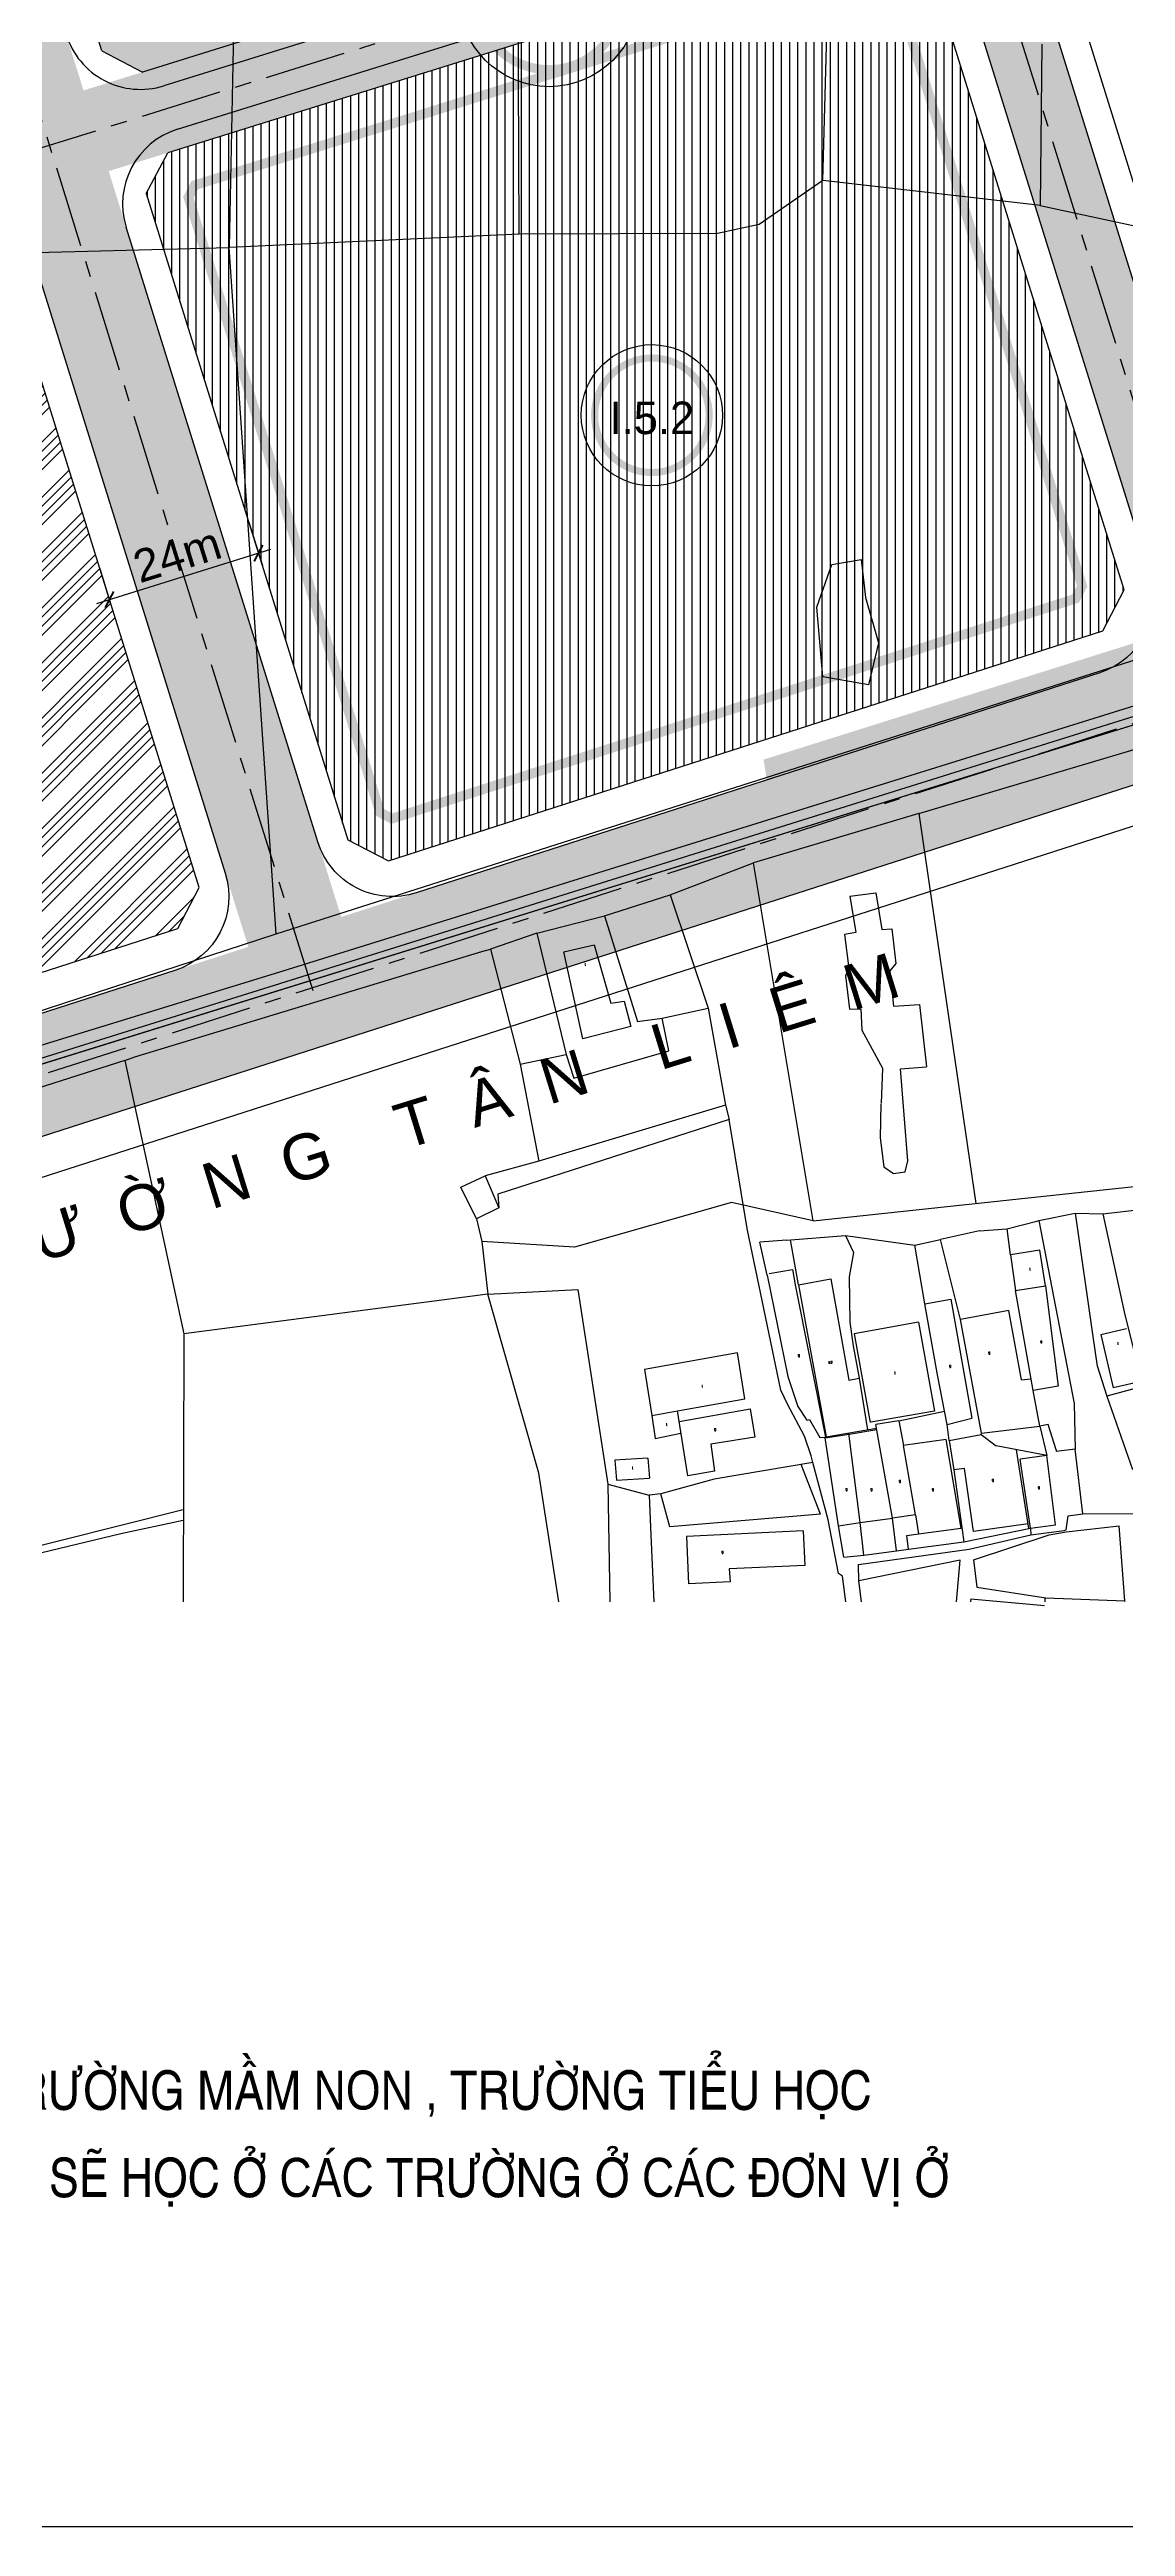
# Model space of a CAD drawing. Extents: x 597626 to 599942, y 1182063 to 1183198.
# Drawn here: x 598461.2 to 598626.6, y 1182062.6 to 1182443.5 of the extents above; entities that cross this region are included whole.
import ezdxf
from ezdxf.enums import TextEntityAlignment as Align

# ---------------------------------------------------------------- set-up
doc = ezdxf.new("R2010")
doc.units = 0
doc.header["$MEASUREMENT"] = 0
for name, pattern in [('CENTER', [2, 1.25, -0.25, 0.25, -0.25]), ('DASHED', [19.05, 12.7, -6.35]), ('DUONG', [3, 2, -1])]:
    doc.linetypes.add(name, pattern=pattern)
doc.layers.get('0').update_dxf_attribs({"linetype": 'CONTINUOUS'})
doc.layers.get('DEFPOINTS').update_dxf_attribs({"linetype": 'CONTINUOUS'})
for name, color, linetype in [('DIM', 1, 'CONTINUOUS'), ('DTEXT', 7, 'CONTINUOUS'), ('DUONG', 252, 'DASHED'), ('DUONGDUKIEN', 252, 'DUONG'), ('HIENTRANG', 8, 'CONTINUOUS'), ('KYHIEU', 7, 'CONTINUOUS'), ('NET-LENGOAI', 5, 'CONTINUOUS'), ('NET-LETRONG', 6, 'CONTINUOUS'), ('NET-TIM', 2, 'CENTER'), ('NETDUT', 7, 'DASHED'), ('RANH-QH', 1, 'CONTINUOUS'), ('S-CXNGOAI', 3, 'CONTINUOUS'), ('S-KYTHUAT', 2, 'CONTINUOUS'), ('S-THAPTANG', 2, 'CONTINUOUS')]:
    doc.layers.add(name, color=color, linetype=linetype)
doc.styles.add('TXT', font='txt.shx')
doc.styles.add('VHEL-R', font='VHELVEN.TTF')
doc.styles.add('VHELC-R', font='VHELVCN.TTF')
doc.styles.add('VNI-FRANKO', font='VFRANKO.TTF', dxfattribs={"height": 2})
doc.dimstyles.new('TL1000', dxfattribs={"dimtxt": 5, "dimasz": 2, "dimexe": 2, "dimexo": 0, "dimgap": 1, "dimtad": 1, "dimzin": 9, "dimtxsty": 'VHEL-R', "dimblk1": 'ARCHTICK', "dimblk2": 'ARCHTICK', "dimsah": 1, "dimcen": -0.09, "dimdle": 2, "dimclrd": 256, "dimclre": 256, "dimclrt": 256, "dimazin": 3, "dimtfac": 0.005, "dimtix": 1, "dimtmove": 0, "dimatfit": 3, "dimtolj": 1, "dimtzin": 0})

# ---------------------------------------------------------------- blocks, each defined once
blk = doc.blocks.new('_ARCHTICK')
at = {"color": 0, "linetype": 'BYBLOCK', "const_width": 0.15}
blk.add_lwpolyline([(-0.5, -0.5), (0.5, 0.5)], dxfattribs=at)
blk = doc.blocks.new('*D29')
at = {"linetype": 'BYBLOCK'}
for p, q in [((598319.53, 1182739.23), (598321.77, 1182745.27)), ((598319.2, 1182744.09), (598341.71, 1182735.76)), ((598338.29, 1182732.29), (598340.52, 1182738.33)), ((598685.02, 1182374.09), (598678.36, 1182371.94)), ((598680.26, 1182372.55), (598679.65, 1182374.46)), ((598680.26, 1182372.55), (598682.1, 1182366.84)), ((598686.86, 1182368.38), (598680.2, 1182366.23)), ((598682.1, 1182366.84), (598682.71, 1182364.94))]:
    blk.add_line(p, q, dxfattribs=at)
at = {"layer": 'DEFPOINTS', "color": 0, "linetype": 'BYBLOCK'}
for p in [(598319.53, 1182739.23), (598339.83, 1182736.46), (598338.29, 1182732.29), (598685.02, 1182374.09), (598686.86, 1182368.38), (598682.1, 1182366.84)]:
    blk.add_point(p, dxfattribs=at)
at = {"linetype": 'BYBLOCK', "xscale": 2, "yscale": 2, "zscale": 2}
for p, rotation in [((598321.07, 1182743.39), 159.704787947775), ((598339.83, 1182736.46), 339.7047879477749), ((598680.26, 1182372.55), 287.8487917154951), ((598682.1, 1182366.84), 107.8487917154951)]:
    blk.add_blockref('_ARCHTICK', p, dxfattribs=dict(at, rotation=rotation))
at = {"linetype": 'BYBLOCK', "attachment_point": 5, "style": 'VHEL-R'}
for s, insert, char_height, rotation in [('\\A1;20m', (598331.51, 1182742.79), 4, 339.7048), ('\\A1;6m', (598684.58, 1182370.79), 5, 287.8488)]:
    blk.add_mtext(s, dxfattribs=dict(at, insert=insert, char_height=char_height, rotation=rotation))
blk = doc.blocks.new('*D24')
at = {"linetype": 'BYBLOCK'}
for p, q in [((598491.83, 1182370.87), (598493.91, 1182364.18)), ((598468.49, 1182358.36), (598495.22, 1182366.69)), ((598468.91, 1182363.73), (598471, 1182357.04))]:
    blk.add_line(p, q, dxfattribs=at)
at = {"layer": 'DEFPOINTS', "color": 0, "linetype": 'BYBLOCK'}
for p in [(598491.83, 1182370.87), (598468.91, 1182363.73), (598493.31, 1182366.09)]:
    blk.add_point(p, dxfattribs=at)
at = {"linetype": 'BYBLOCK', "xscale": 2, "yscale": 2, "zscale": 2}
for p, rotation in [((598493.31, 1182366.09), 17.31201697565957), ((598470.4, 1182358.95), 197.3120169756596)]:
    blk.add_blockref('_ARCHTICK', p, dxfattribs=dict(at, rotation=rotation))
at = {"linetype": 'BYBLOCK', "insert": (598480.81, 1182365.86), "char_height": 5, "attachment_point": 5, "rotation": 17.312, "style": 'VHEL-R'}
blk.add_mtext('\\A1;24m', dxfattribs=at)
blk = doc.blocks.new('VTL')
at = {"layer": 'KYHIEU'}
h = blk.add_hatch(color=256, dxfattribs=at)
h.paths.add_polyline_path([(-11.92, 0, 1), (11.92, 0, 1)])
h.paths.add_polyline_path([(10.51, 0, -1.000002), (-10.51, 0, -1.000002)], flags=17)
blk.add_circle((0, 0), 13.83, dxfattribs=at)
blk = doc.blocks.new('VTN')
at = {"layer": 'KYHIEU'}
h = blk.add_hatch(color=256, dxfattribs=at)
edge = h.paths.add_edge_path()
edge.add_ellipse((0, 0), major_axis=(-9.36, 0.14), ratio=1, start_angle=0, end_angle=360)
edge = h.paths.add_edge_path(flags=16)
edge.add_ellipse((0, 0), major_axis=(8.26, 0.03), ratio=1, start_angle=0, end_angle=360)
blk.add_ellipse((0, 0), major_axis=(-10.86, 0.02), ratio=1, dxfattribs=at)

msp = doc.modelspace()

# ---------------------------------------------------------------- hatches: boundary and pattern name
at = {"layer": 'S-CXNGOAI', "linetype": 'CONTINUOUS'}
h = msp.add_hatch(dxfattribs=at)
h.set_pattern_fill('SWAMP,_O', color=3)
h.set_pattern_definition([(0, (0, 0), (0.5, 0.866025403), [0.125, -0.875]), (90, (0.0625, 0), (-0.5, 0.866025403), [0.0625, -1.669550806]), (90, (0.0781, 0), (-0.5, 0.866025403), [0.05, -1.682050806]), (90, (0.0469, 0), (-0.5, 0.866025403), [0.05, -1.682050806]), (60, (0.09375, 0), (-0.4999999993, 0.8660254034), [0.04, -0.96]), (120, (0.03125, 0), (-0.9999999993, 4e-10), [0.04, -0.96])])
h.paths.add_polyline_path([(598466.635, 1182462.676), (598466.125, 1182453.319), (598469.229, 1182443.362), (598475.49, 1182440.076), (598585.654, 1182474.414), (598588.939, 1182480.675), (598559.703, 1182574.473, 0.232674), (598535.389, 1182600.087), (598532.454, 1182601.172), (598525.766, 1182598.323)])
at = {"layer": 'S-KYTHUAT', "ltscale": 0.2}
h = msp.add_hatch(dxfattribs=at)
h.set_pattern_fill('ANSI34,_O', color=200, scale=8)
h.set_pattern_definition([(45, (0, 0), (-4.242640687, 4.242640687), []), (45, (1.414, 0), (-4.242640687, 4.242640687), []), (45, (2.8284, 0), (-4.242640687, 4.242640687), []), (45, (4.2426, 0), (-4.242640687, 4.242640687), [])])
h.paths.add_polyline_path([(598453.16, 1182414.262), (598446.899, 1182417.547), (598303.694, 1182372.911), (598300.408, 1182366.65), (598331.895, 1182265.632), (598338.143, 1182262.391), (598480.93, 1182308.369), (598484.201, 1182314.675)])
at = {"layer": 'S-THAPTANG', "ltscale": 0.2}
h = msp.add_hatch(dxfattribs=at)
h.set_pattern_fill('ANSI31,_I', color=30, scale=10, angle=45, style=2)
h.set_pattern_definition([(90, (0, 0), (-1.25, 2e-16), [])])
h.paths.add_polyline_path([(598479.359, 1182427.665), (598476.073, 1182421.404), (598507.047, 1182322.031), (598513.294, 1182318.79), (598623.136, 1182354.16), (598626.408, 1182360.466), (598595.784, 1182458.717), (598589.522, 1182462.002)])

# ---------------------------------------------------------------- linework, layer by layer
at = {"layer": 'DUONG', "linetype": 'CONTINUOUS', "ltscale": 50, "const_width": 18, "flags": 128}
msp.add_lwpolyline([(598156.231, 1182188.056), (598249.814, 1182218.19), (598328.328, 1182243.472), (598501.576, 1182299.258), (598641.879, 1182344.437), (598755.591, 1182381.052)], close=True, dxfattribs=at)
at = {"layer": 'DUONGDUKIEN', "ltscale": 10, "const_width": 15}
msp.add_lwpolyline([(598501.723, 1182298.786), (598452.516, 1182456.656, -0.1802229), (598452.744, 1182460.839), (598574.617, 1182740.415)], format="xyb", dxfattribs=at)
at = {"layer": 'DUONGDUKIEN', "ltscale": 10}
for points, const_width in [([(598287.019, 1182702.6), (598543.472, 1182607.76), (598558.669, 1182597.718), (598567.786, 1182582.146), (598642.473, 1182342.531)], 10.83), ([(598292.567, 1182376.253), (598601.908, 1182472.673)], 13)]:
    msp.add_lwpolyline(points, dxfattribs=dict(at, const_width=const_width))
at = {"layer": 'HIENTRANG', "linetype": 'CONTINUOUS'}
for p, q in [((598489.79, 1182463.36), (598488.8, 1182413.08)), ((598533.41, 1182415.15), (598533.22, 1182460.06)), ((598580.07, 1182423.42), (598580.93, 1182455.16)), ((598613.77, 1182444.36), (598613.52, 1182419.52)), ((598613.77, 1182444.36), (598613.52, 1182419.52)), ((598580.07, 1182423.42), (598570.28, 1182416.64)), ((598613.56, 1182419.58), (598580.07, 1182423.42)), ((598636.88, 1182414.47), (598613.52, 1182419.52)), ((598488.8, 1182413.07), (598434.44, 1182411.6)), ((598533.41, 1182415.15), (598488.8, 1182413.08)), ((598496.06, 1182307.56), (598488.8, 1182413.08)), ((598563.9, 1182415.26), (598533.41, 1182415.15)), ((598570.28, 1182416.64), (598563.9, 1182415.26)), ((598364.847, 1182258.71), (598714.879, 1182368.221)), ((598579.16, 1182357.81), (598581.46, 1182364.34)), ((598581.46, 1182364.34), (598586, 1182365.14)), ((598586, 1182365.14), (598586.63, 1182359.27)), ((598496.06, 1182307.55), (598648.58, 1182356.23)), ((598580.07, 1182347.07), (598579.16, 1182357.81)), ((598586.62, 1182359.27), (598588.65, 1182352.32)), ((598386.06, 1182264.59), (598673.85, 1182353.98)), ((598386.06, 1182264.59), (598673.85, 1182353.98)), ((598588.65, 1182352.32), (598587.12, 1182345.83)), ((598587.12, 1182345.83), (598580.07, 1182347.07)), ((598594.83, 1182326.07), (598637.78, 1182338.86)), ((598594.83, 1182326.07), (598569.43, 1182318.5)), ((598594.83, 1182326.07), (598603.61, 1182266.1)), ((598556.61, 1182313.56), (598569.43, 1182318.5)), ((598578.58, 1182263.43), (598569.43, 1182318.5)), ((598584.26, 1182313.34), (598588.24, 1182313.87)), ((598588.24, 1182313.87), (598589.13, 1182308.23)), ((598536.1, 1182307.67), (598546.54, 1182310.31)), ((598546.54, 1182310.31), (598556.61, 1182313.56)), ((598546.54, 1182310.32), (598551.58, 1182294.09)), ((598556.61, 1182313.56), (598562.45, 1182296.12)), ((598584.26, 1182313.34), (598585.18, 1182307.75)), ((598373.17, 1182267.49), (598496.06, 1182307.55)), ((598536.11, 1182307.67), (598529.01, 1182305.2)), ((598536.11, 1182307.67), (598540.61, 1182289.01)), ((598585.18, 1182307.75), (598583.44, 1182307.44)), ((598583.44, 1182307.44), (598584.09, 1182302.21)), ((598589.12, 1182308.23), (598590.69, 1182308.34)), ((598590.69, 1182308.34), (598591.3, 1182303)), ((598474.33, 1182288.66), (598527.64, 1182304.84)), ((598527.64, 1182304.84), (598529.01, 1182305.2)), ((598529.01, 1182305.2), (598533.56, 1182287.5)), ((598540.24, 1182304.77), (598544.95, 1182305.86)), ((598543.21, 1182291.41), (598540.24, 1182304.77)), ((598544.95, 1182305.86), (598547.48, 1182296.89)), ((598591.3, 1182303), (598590.4, 1182301.89)), ((598584.09, 1182302.21), (598583.56, 1182301.11)), ((598583.56, 1182301.11), (598584.17, 1182295.95)), ((598590.4, 1182301.89), (598590.93, 1182296.41)), ((598547.48, 1182296.89), (598549.56, 1182297.19)), ((598549.56, 1182297.19), (598550.56, 1182293.32)), ((598555.37, 1182294.58), (598562.45, 1182296.12)), ((598562.45, 1182296.12), (598565.1, 1182281.22)), ((598584.17, 1182295.95), (598585.94, 1182296.02)), ((598585.94, 1182296.02), (598586.1, 1182292.76)), ((598590.93, 1182296.41), (598594.95, 1182296.71)), ((598594.95, 1182296.71), (598596.04, 1182287.1)), ((598550.56, 1182293.32), (598543.21, 1182291.41)), ((598551.58, 1182294.09), (598555.37, 1182294.58)), ((598556.4, 1182289.58), (598555.37, 1182294.58)), ((598586.1, 1182292.76), (598589.27, 1182286.9)), ((598472.75, 1182288.09), (598383.38, 1182259.58)), ((598472.75, 1182288.09), (598474.33, 1182288.66)), ((598472.75, 1182288.09), (598481.84, 1182246.06)), ((598533.56, 1182287.5), (598540.61, 1182289.01)), ((598533.56, 1182287.5), (598536.44, 1182272.58)), ((598540.61, 1182289.01), (598541.78, 1182285.36)), ((598541.78, 1182285.36), (598556.4, 1182289.58)), ((598589.27, 1182286.9), (598589.06, 1182281.5)), ((598592.02, 1182286.8), (598596.04, 1182287.1)), ((598593.14, 1182272.64), (598592.02, 1182286.8)), ((598565.1, 1182281.22), (598536.44, 1182272.58)), ((598565.1, 1182281.22), (598565.66, 1182279.03)), ((598589.02, 1182281.42), (598588.92, 1182276.2)), ((598565.66, 1182279.03), (598530.14, 1182267.53)), ((598568.45, 1182262.23), (598565.66, 1182279.03)), ((598588.92, 1182276.2), (598589.47, 1182271.74)), ((598536.44, 1182272.58), (598528.19, 1182270.33)), ((598592.74, 1182270.98), (598593.14, 1182272.64)), ((598524.44, 1182268.58), (598528.19, 1182270.33)), ((598526.84, 1182263.72), (598524.44, 1182268.58)), ((598528.19, 1182270.33), (598530.25, 1182265.42)), ((598578.58, 1182263.43), (598637.48, 1182269.71)), ((598589.47, 1182271.74), (598590.94, 1182270.72)), ((598590.94, 1182270.72), (598592.74, 1182270.98)), ((598530.25, 1182265.42), (598526.84, 1182263.72)), ((598530.14, 1182267.53), (598530.25, 1182265.42)), ((598566.04, 1182266.23), (598541.9, 1182259.38)), ((598578.58, 1182263.43), (598566.04, 1182266.23)), ((598613.3, 1182263.46), (598618.87, 1182264.62)), ((598618.87, 1182264.62), (598621.62, 1182245.64)), ((598618.87, 1182264.62), (598623.14, 1182264.5)), ((598623.14, 1182264.5), (598629.34, 1182265.2)), ((598623.14, 1182264.5), (598626.42, 1182249.44)), ((598526.84, 1182263.72), (598527.68, 1182260.22)), ((598573.61, 1182237.36), (598568.45, 1182262.23)), ((598574.52, 1182260.46), (598583.57, 1182261.15)), ((598583.57, 1182261.15), (598594.24, 1182259.7)), ((598583.57, 1182261.15), (598584.79, 1182258.54)), ((598594.24, 1182259.7), (598598.17, 1182260.56)), ((598604.18, 1182261.88), (598598.17, 1182260.56)), ((598601.26, 1182248.26), (598598.17, 1182260.56)), ((598604.18, 1182261.88), (598608.35, 1182262.17)), ((598608.35, 1182262.17), (598612.98, 1182263.39)), ((598608.93, 1182258.2), (598608.43, 1182262.19)), ((598612.98, 1182263.39), (598613.3, 1182263.46)), ((598613.3, 1182263.46), (598618.72, 1182235.33)), ((598541.9, 1182259.38), (598527.68, 1182260.22)), ((598527.68, 1182260.22), (598528.58, 1182252.14)), ((598574.52, 1182260.46), (598570.41, 1182260.14)), ((598571.55, 1182255.08), (598570.41, 1182260.14)), ((598576.36, 1182253.58), (598575.12, 1182260.51)), ((598584.79, 1182258.54), (598584.14, 1182254.81)), ((598595.78, 1182250.64), (598594.24, 1182259.7)), ((598613.47, 1182258.92), (598608.93, 1182258.2)), ((598608.93, 1182258.2), (598609.72, 1182252.72)), ((598614.32, 1182253.44), (598613.47, 1182258.92)), ((598571.55, 1182255.08), (598574.72, 1182239.51)), ((598571.82, 1182255.33), (598575.4, 1182255.92)), ((598575.4, 1182255.92), (598575.83, 1182253.56)), ((598575.83, 1182253.56), (598580.5, 1182230.18)), ((598576.36, 1182253.58), (598581.29, 1182254.5)), ((598576.36, 1182253.58), (598580.6, 1182230.2)), ((598581.29, 1182254.5), (598584.08, 1182238.94)), ((598584.14, 1182254.81), (598584.16, 1182251.29)), ((598609.7, 1182252.72), (598614.32, 1182253.44)), ((598614.34, 1182253.44), (598616.29, 1182238.01)), ((598528.58, 1182252.14), (598481.84, 1182246.06)), ((598528.58, 1182252.14), (598542.44, 1182252.85)), ((598536.4, 1182224.61), (598528.58, 1182252.14)), ((598542.44, 1182252.85), (598547.03, 1182222.95)), ((598584.16, 1182251.29), (598584.23, 1182247.83)), ((598595.78, 1182250.64), (598599.74, 1182251.36)), ((598597.73, 1182239.74), (598595.78, 1182250.64)), ((598599.74, 1182251.36), (598602.99, 1182233.08)), ((598608.66, 1182249.62), (598601.26, 1182248.26)), ((598610.61, 1182238.95), (598608.66, 1182249.62)), ((598612.4, 1182237.33), (598609.7, 1182252.72)), ((598626.42, 1182249.44), (598629.14, 1182238.47)), ((598481.84, 1182246.06), (598481.714, 1182204.86)), ((598584.23, 1182247.83), (598584.73, 1182244.18)), ((598594.8, 1182247.82), (598584.88, 1182246.06)), ((598584.88, 1182246.06), (598587.34, 1182232.41)), ((598594.8, 1182247.82), (598597.26, 1182234.18)), ((598604.47, 1182230.79), (598601.26, 1182248.26)), ((598621.62, 1182245.64), (598622.26, 1182241.06)), ((598622.83, 1182245.93), (598626.75, 1182246.89)), ((598622.83, 1182245.93), (598624.72, 1182237.74)), ((598566.96, 1182243.12), (598552.68, 1182240.57)), ((598568.09, 1182236.06), (598566.96, 1182243.12)), ((598584.73, 1182244.18), (598585.68, 1182239.24)), ((598552.68, 1182240.57), (598553.79, 1182233.51)), ((598574.72, 1182239.51), (598576.25, 1182234.89)), ((598584.08, 1182238.94), (598585.69, 1182239.24)), ((598585.68, 1182239.24), (598586.94, 1182231.28)), ((598599.19, 1182232.11), (598597.73, 1182239.74)), ((598610.61, 1182238.95), (598612, 1182239.15)), ((598616.29, 1182238.01), (598612.4, 1182237.33)), ((598622.24, 1182241.14), (598623.77, 1182236.45)), ((598629.25, 1182237.96), (598623.77, 1182236.45)), ((598628.8, 1182238.64), (598624.72, 1182237.75)), ((598553.79, 1182233.51), (598557.72, 1182234.21)), ((598559.31, 1182224.19), (598557.72, 1182234.21)), ((598557.73, 1182234.21), (598568.09, 1182236.06)), ((598557.98, 1182232.57), (598568.89, 1182234.52)), ((598568.89, 1182234.52), (598569.61, 1182230.14)), ((598574.66, 1182235.24), (598573.61, 1182237.36)), ((598577.26, 1182230.32), (598574.66, 1182235.24)), ((598576.25, 1182234.89), (598577.62, 1182232.77)), ((598597.26, 1182234.18), (598587.46, 1182232.45)), ((598591.78, 1182232.65), (598598.8, 1182234.16)), ((598613.44, 1182231.87), (598612.4, 1182237.33)), ((598618.72, 1182235.33), (598618.87, 1182228.31)), ((598623.77, 1182236.45), (598627.7, 1182225.16)), ((598553.79, 1182233.51), (598554.3, 1182229.96)), ((598554.3, 1182229.96), (598558.25, 1182230.75)), ((598569.61, 1182230.14), (598562.84, 1182229.07)), ((598578.28, 1182227.3), (598577.26, 1182230.32)), ((598577.62, 1182232.77), (598578.06, 1182232.88)), ((598578.06, 1182232.88), (598579.61, 1182230.08)), ((598579.61, 1182230.08), (598580.42, 1182230.17)), ((598580.42, 1182230.17), (598580.6, 1182230.2)), ((598580.42, 1182230.17), (598580.44, 1182230.06)), ((598580.44, 1182230.07), (598584.12, 1182230.64)), ((598582.47, 1182216.5), (598580.44, 1182230.07)), ((598580.6, 1182230.2), (598588.35, 1182231.52)), ((598585.84, 1182217.04), (598584.1, 1182230.79)), ((598584.12, 1182230.64), (598588.39, 1182231.31)), ((598591.78, 1182232.65), (598588.25, 1182232.12)), ((598590.78, 1182217.69), (598588.25, 1182232.12)), ((598591.78, 1182232.65), (598592.48, 1182228.87)), ((598599.19, 1182232.11), (598602.99, 1182233.08)), ((598599.53, 1182229.64), (598599.19, 1182232.11)), ((598599.2, 1182232.11), (598599.19, 1182232.11)), ((598599.53, 1182229.64), (598604.41, 1182230.59)), ((598604.41, 1182230.59), (598604.47, 1182230.79)), ((598604.41, 1182230.59), (598606.71, 1182228.82)), ((598604.47, 1182230.79), (598613.44, 1182231.87)), ((598614.74, 1182232.13), (598613.44, 1182231.87)), ((598613.44, 1182231.87), (598614.54, 1182227.32)), ((598615.98, 1182228.22), (598614.74, 1182232.13)), ((598553.2, 1182226.94), (598548.11, 1182226.64)), ((598548.11, 1182226.64), (598548.36, 1182223.53)), ((598553.2, 1182226.94), (598553.45, 1182223.83)), ((598562.84, 1182229.07), (598563.42, 1182224.93)), ((598578.56, 1182226.24), (598563.37, 1182223.7)), ((598578.56, 1182226.24), (598578.28, 1182227.3)), ((598580.89, 1182217.47), (598578.56, 1182226.24)), ((598599.04, 1182229.81), (598592.44, 1182228.86)), ((598594.32, 1182218.21), (598592.48, 1182228.87)), ((598601.34, 1182216.16), (598599.04, 1182229.81)), ((598599.53, 1182229.64), (598600.23, 1182225.12)), ((598614.54, 1182227.32), (598606.71, 1182228.82)), ((598611.74, 1182216.12), (598609.87, 1182228.21)), ((598614.54, 1182227.32), (598610.44, 1182226.79)), ((598611.99, 1182216.16), (598610.44, 1182226.79)), ((598615.87, 1182216.67), (598614.54, 1182227.32)), ((598618.87, 1182228.31), (598615.98, 1182227.97)), ((598615.98, 1182228.22), (598615.98, 1182227.97)), ((598620.05, 1182218.36), (598618.87, 1182228.31)), ((598539.49, 1182204.86), (598536.4, 1182224.61)), ((598547.03, 1182222.95), (598553.38, 1182221.23)), ((598547.03, 1182222.95), (598547.358, 1182204.86)), ((598548.36, 1182223.53), (598553.45, 1182223.83)), ((598563.37, 1182223.7), (598555.18, 1182221.44)), ((598563.42, 1182224.93), (598559.31, 1182224.19)), ((598579.73, 1182218.34), (598576.75, 1182225.94)), ((598601.86, 1182225.33), (598600.23, 1182225.12)), ((598600.23, 1182225.12), (598601.78, 1182214.08)), ((598603.25, 1182215.65), (598601.86, 1182225.33)), ((598430.06, 1182206.08), (598481.76, 1182219.01)), ((598555.18, 1182221.44), (598553.38, 1182221.23)), ((598553.38, 1182221.23), (598553.61, 1182216.28)), ((598556.58, 1182216.36), (598555.17, 1182221.44)), ((598431.96, 1182205.72), (598472.16, 1182215.35)), ((598472.16, 1182215.35), (598481.75, 1182217.39)), ((598553.61, 1182216.28), (598554.112, 1182204.86)), ((598579.73, 1182218.34), (598556.58, 1182216.36)), ((598577.05, 1182215.75), (598559.1, 1182214.86)), ((598559.1, 1182214.86), (598559.45, 1182207.6)), ((598577.05, 1182215.75), (598577.31, 1182210.44)), ((598582.5, 1182209.2), (598580.89, 1182217.47)), ((598582.47, 1182216.5), (598585.84, 1182217.04)), ((598583.33, 1182211.68), (598582.47, 1182216.5)), ((598585.84, 1182217.04), (598590.78, 1182217.69)), ((598586.4, 1182212.02), (598585.84, 1182217.04)), ((598591.42, 1182212.66), (598590.77, 1182217.68)), ((598594.31, 1182218.22), (598590.78, 1182217.69)), ((598592.98, 1182215.02), (598594.8, 1182215.29)), ((598593.23, 1182212.91), (598592.98, 1182215.02)), ((598594.32, 1182218.21), (598594.81, 1182215.3)), ((598594.8, 1182215.29), (598601.34, 1182216.16)), ((598601.78, 1182214.08), (598611.99, 1182216.17)), ((598602.6, 1182212.94), (598612.08, 1182215.15)), ((598611.63, 1182216.85), (598603.25, 1182215.65)), ((598603.25, 1182211.3), (598614.86, 1182215.13)), ((598611.99, 1182216.16), (598615.87, 1182216.67)), ((598611.99, 1182216.16), (598611.99, 1182216.17)), ((598611.99, 1182216.16), (598612.06, 1182215.16)), ((598612.06, 1182215.16), (598617.19, 1182215.81)), ((598614.86, 1182215.13), (598617.49, 1182215.59)), ((598617.19, 1182215.81), (598617.48, 1182215.89)), ((598617.48, 1182215.89), (598617.78, 1182218.04)), ((598617.49, 1182215.59), (598625.62, 1182216.5)), ((598617.78, 1182218.04), (598620.05, 1182218.36)), ((598620.05, 1182218.36), (598628.29, 1182218.43)), ((598626.52, 1182205.01), (598625.62, 1182216.5)), ((598583.33, 1182211.68), (598586.4, 1182212.02)), ((598585.56, 1182210.56), (598602.6, 1182212.94)), ((598601.19, 1182211.26), (598585.62, 1182208.04)), ((598586.4, 1182212.02), (598591.42, 1182212.66)), ((598591.42, 1182212.66), (598593.23, 1182212.91)), ((598593.23, 1182212.91), (598601.78, 1182214.08)), ((598600.621, 1182204.86), (598601.19, 1182211.26)), ((598603.25, 1182211.3), (598603.77, 1182207.07)), ((598565.85, 1182207.92), (598559.45, 1182207.6)), ((598577.31, 1182210.44), (598565.67, 1182209.92)), ((598565.67, 1182209.92), (598565.85, 1182207.92)), ((598583.12, 1182208.8), (598582.5, 1182209.2)), ((598583.641, 1182204.86), (598583.12, 1182208.8)), ((598585.62, 1182208.04), (598585.56, 1182210.56)), ((598586.031, 1182204.86), (598585.62, 1182208.04)), ((598602.83, 1182205.28), (598602.798, 1182204.86)), ((598602.83, 1182205.29), (598614.14, 1182204.29)), ((598603.77, 1182207.07), (598614.39, 1182205.46)), ((598614.24, 1182205.48), (598614.21, 1182204.86)), ((598614.39, 1182205.47), (598626.52, 1182205.01)), ((598626.542, 1182204.86), (598626.52, 1182205.01))]:
    msp.add_line(p, q, dxfattribs=at)
msp.add_lwpolyline([(598372.57, 1182263.97), (598408.32, 1182274.62), (598497.12, 1182301.88), (598653.9, 1182350.71), (598710.57, 1182368.82)], dxfattribs=at)
at = {"layer": 'HIENTRANG', "linetype": 'CONTINUOUS', "flags": 128}
for points in [[(598372.57, 1182263.97), (598408.32, 1182274.62), (598497.12, 1182301.88), (598653.9, 1182350.71), (598710.57, 1182368.82)], [(598386.06, 1182264.59), (598673.85, 1182353.98)]]:
    msp.add_lwpolyline(points, dxfattribs=at)
at = {"layer": 'NET-LENGOAI', "linetype": 'CONTINUOUS', "ltscale": 20}
msp.add_line((598584.16, 1182470.805), (598478.77, 1182437.956), dxfattribs=at)
at = {"layer": 'NET-LENGOAI', "linetype": 'CONTINUOUS', "ltscale": 20, "flags": 128}
for points in [[(598794.734, 1182593.722), (598792.142, 1182573.062), (598788.648, 1182544.1), (598786.205, 1182525.647), (598777.388, 1182488.404), (598768.323, 1182450.119), (598759.196, 1182422.26), (598756.711, 1182414.677), (598746.913, 1182391.375, -0.2187026), (598740.76, 1182385.732), (598655.966, 1182358.428, -0.4169602), (598640.831, 1182366.279), (598573.037, 1182583.782)], [(598480.853, 1182431.273), (598586.243, 1182464.123, -0.4142136), (598601.27, 1182456.237), (598630.427, 1182362.693, -0.4114723), (598622.649, 1182347.7), (598517.567, 1182313.863, -0.4169602), (598502.432, 1182321.714), (598472.967, 1182416.246)], [(598458.647, 1182411.782), (598488.22, 1182316.902, -0.4114723), (598480.442, 1182301.908), (598342.415, 1182257.463, -0.4169602), (598327.281, 1182265.315), (598297.303, 1182361.492, -0.4142136), (598305.188, 1182376.519), (598443.619, 1182419.668)], [(598158.999, 1182179.492), (598176.77, 1182185.214), (598714.629, 1182358.407, -0.6449235), (598726.869, 1182344.913), (598720.229, 1182329.588), (598699.988, 1182284.689), (598685.916, 1182253.916), (598681.159, 1182243.559)]]:
    msp.add_lwpolyline(points, format="xyb", dxfattribs=at)
at = {"layer": 'NET-LENGOAI', "linetype": 'CONTINUOUS', "ltscale": 20}
for centre, start, end in [((598475.199, 1182449.412), 197.31202, 287.31202), ((598484.424, 1182419.817), 107.31202, 197.31202)]:
    msp.add_arc(centre, 12, start, end, dxfattribs=at)
at = {"layer": 'NET-LETRONG', "ltscale": 0.05}
for p, q in [((598585.654, 1182474.414), (598475.49, 1182440.076)), ((598589.522, 1182462.002), (598479.359, 1182427.665)), ((598469.229, 1182443.362), (598466.125, 1182453.319)), ((598469.229, 1182443.362), (598475.49, 1182440.076)), ((598476.073, 1182421.404), (598479.359, 1182427.665))]:
    msp.add_line(p, q, dxfattribs=at)
at = {"layer": 'NET-LETRONG', "color": 6, "linetype": 'CONTINUOUS', "flags": 128}
msp.add_lwpolyline([(599625.614, 1183198.16), (597626.432, 1183198.16), (597626.432, 1182062.65), (599625.614, 1182062.65)], close=True, dxfattribs=at)
at = {"layer": 'NET-LETRONG', "linetype": 'CONTINUOUS', "ltscale": 20}
for points in [[(598614.282, 1182466.578), (598645.446, 1182366.596), (598651.693, 1182363.355), (598731.498, 1182389.053), (598740.874, 1182397.651), (598749.21, 1182417.477), (598750.553, 1182421.574), (598760.616, 1182452.29), (598769.603, 1182490.247), (598778.328, 1182527.097), (598780.711, 1182545.104), (598784.202, 1182574.039), (598787.068, 1182596.887)], [(598476.073, 1182421.404), (598507.047, 1182322.031), (598513.294, 1182318.79), (598623.136, 1182354.16), (598626.408, 1182360.466), (598595.784, 1182458.717)], [(598300.408, 1182366.65), (598331.895, 1182265.632), (598338.143, 1182262.391), (598480.93, 1182308.369), (598484.201, 1182314.675), (598453.16, 1182414.262)], [(598673.889, 1182246.899), (598678.644, 1182257.249), (598692.704, 1182287.997), (598696.171, 1182295.687), (598719.912, 1182348.35), (598716.126, 1182352.586), (598160.857, 1182173.787)]]:
    msp.add_lwpolyline(points, dxfattribs=at)
at = {"layer": 'NET-TIM', "ltscale": 10}
for p, q in [((598567.786, 1182582.146), (598641.879, 1182344.437)), ((598601.908, 1182472.672), (598287.439, 1182374.653)), ((598501.723, 1182298.786), (598454.345, 1182450.787))]:
    msp.add_line(p, q, dxfattribs=at)
at = {"layer": 'NET-TIM', "ltscale": 10, "flags": 128}
msp.add_lwpolyline([(598156.452, 1182188.127), (598755.591, 1182381.052)], dxfattribs=at)
at = {"layer": 'NETDUT', "linetype": 'DASHED', "ltscale": 0.6, "const_width": 1.5, "flags": 128}
msp.add_lwpolyline([(598590.795, 1182454.559), (598588.935, 1182455.535), (598483.517, 1182422.676), (598482.541, 1182420.816), (598512.031, 1182326.205), (598513.836, 1182325.268), (598618.947, 1182359.114), (598619.945, 1182361.038)], close=True, dxfattribs=at)
at = {"layer": 'RANH-QH', "color": 10, "linetype": 'DASHED', "ltscale": 1.5, "const_width": 3, "flags": 128}
msp.add_lwpolyline([(598343.024, 1182860.412), (598311.254, 1182774.503), (598285.257, 1182704.208), (598265.457, 1182650.665), (598237.823, 1182575.942), (598213.649, 1182510.576), (598296.681, 1182244.683), (598298.855, 1182238.045), (598310.673, 1182242.052), (598317.976, 1182244.529), (598324.738, 1182246.81), (598331.607, 1182248.848), (598345.094, 1182252.849), (598354.312, 1182255.584), (598364.139, 1182258.5), (598426.168, 1182277.048), (598503.771, 1182301.152), (598533.038, 1182310.243), (598547.47, 1182314.725), (598570.968, 1182322.024), (598574.281, 1182323.539), (598572.659, 1182333.309), (598670.253, 1182363.999), (598701.054, 1182373.363), (598710.496, 1182376.383), (598735.884, 1182396.383), (598738.068, 1182399.82), (598754.362, 1182449.51), (598752.246, 1182453.033), (598695.634, 1182455.133), (598693.457, 1182457.859), (598690.788, 1182516.725), (598694.851, 1182613.177), (598697.904, 1182685.659), (598702.1, 1182699.345), (598674.162, 1182712.309), (598634.46, 1182730.6), (598582.736, 1182754.436), (598526.393, 1182780.091), (598489.545, 1182797.669), (598354.317, 1182858.729), (598343.924, 1182863.362), (598343.024, 1182860.412)], dxfattribs=at)

# ---------------------------------------------------------------- block references
at = {"layer": 'KYHIEU', "linetype": 'BYBLOCK'}
for name, p in [('VTL', (598537.996, 1182451.657, -2.452)), ('VTN', (598553.804, 1182387.301, -2.452))]:
    msp.add_blockref(name, p, dxfattribs=at)

# ---------------------------------------------------------------- texts
at = {"layer": 'DTEXT', "style": 'VHEL-R'}
msp.add_text('Ñ  Ö  ÔØ  N  G    T  AÂ  N    L  I  EÂ  M', height=7, rotation=17.21432, dxfattribs=at).set_placement((598520.091, 1182275.698), align=Align.CENTER)
at = {"layer": 'DTEXT', "style": 'VHELC-R'}
for s, p in [('VÌ ÑAÂY LAØ KHU ÔÛ COÙ QUY MOÂ NHOÛ NEÂN CAÙC COÂNG TRÌNH COÂNG COÄNG GIAÙO DUÏC NHÖ : TRÖÔØNG MAÀM NON , TRÖÔØNG TIEÅU HOÏC ', (598154.103, 1182126.761)), ('TRÖÔØNG TRUNG HOÏC CÔ SÔÛ KHOÂNG ÑUÛ CHÆ TIEÂU NEÂN CAÙC CHAÙU TRONG ÑOÄ TUOÅI ÑI HOÏC SEÕ HOÏC ÔÛ CAÙC TRÖÔØNG ÔÛ CAÙC ÑÔN VÒ ÔÛ', (598154.103, 1182113.33))]:
    msp.add_text(s, height=6, dxfattribs=at).set_placement(p)
at = {"layer": 'HIENTRANG', "linetype": 'CONTINUOUS', "style": 'TXT'}
for s, p in [('t', (598543.56, 1182302.88)), ('t', (598611.94, 1182255.99)), ('g', (598576.4, 1182242.73)), ('b2', (598581.26, 1182241.66)), ('g', (598605.69, 1182243.15)), ('g', (598613.68, 1182244.86)), ('t', (598625.47, 1182244.59)), ('t', (598561.55, 1182238.02)), ('t', (598591.18, 1182240.03)), ('g', (598599.67, 1182241.1)), ('t', (598556.09, 1182232.11)), ('g', (598563.53, 1182231.37)), ('t', (598550.84, 1182225.44)), ('g', (598591.94, 1182223.42)), ('g', (598606.23, 1182223.56)), ('g', (598613.3, 1182222.43)), ('g', (598583.73, 1182222.14)), ('g', (598587.55, 1182222.14)), ('g', (598597.03, 1182222.14)), ('g', (598564.66, 1182212.5))]:
    msp.add_text(s, height=0.4, dxfattribs=at).set_placement(p, align=Align.MIDDLE)
at = {"layer": 'KYHIEU', "color": 7, "style": 'VNI-FRANKO'}
msp.add_text('I.5.2', height=5, rotation=360, dxfattribs=at).set_placement((598553.804, 1182384.403), align=Align.CENTER)

# ---------------------------------------------------------------- dimensions: what is measured, and where the dimension line sits
at = {"layer": 'DIM', "linetype": 'CONTINUOUS'}
for p1, p2, distance, override, picture, middle in [((598319.533, 1182739.231), (598338.292, 1182732.293), 4.438, {"dimtxt": 4, "dimpost": 'm'}, '*D29', (598331.512, 1182742.791)), ((598468.912, 1182363.725), (598491.825, 1182370.867), -5, {"dimpost": 'm'}, '*D24', (598480.815, 1182365.864))]:
    dim = msp.add_aligned_dim(p1=p1, p2=p2, distance=distance, dimstyle='TL1000', override=override, dxfattribs=at)
    dim.commit()
    dim.dimension.update_dxf_attribs({"geometry": picture, "text_midpoint": middle})
at = {"layer": 'DIM', "color": 3, "linetype": 'CONTINUOUS'}
dim = msp.add_aligned_dim(p1=(598685.02, 1182374.087), p2=(598686.859, 1182368.375), distance=-5, dimstyle='TL1000', override={"dimpost": 'm'}, dxfattribs=at)
dim.commit()
dim.dimension.update_dxf_attribs({"geometry": '*D29', "text_midpoint": (598684.578, 1182370.793)})

doc.saveas('drawing.dxf')
